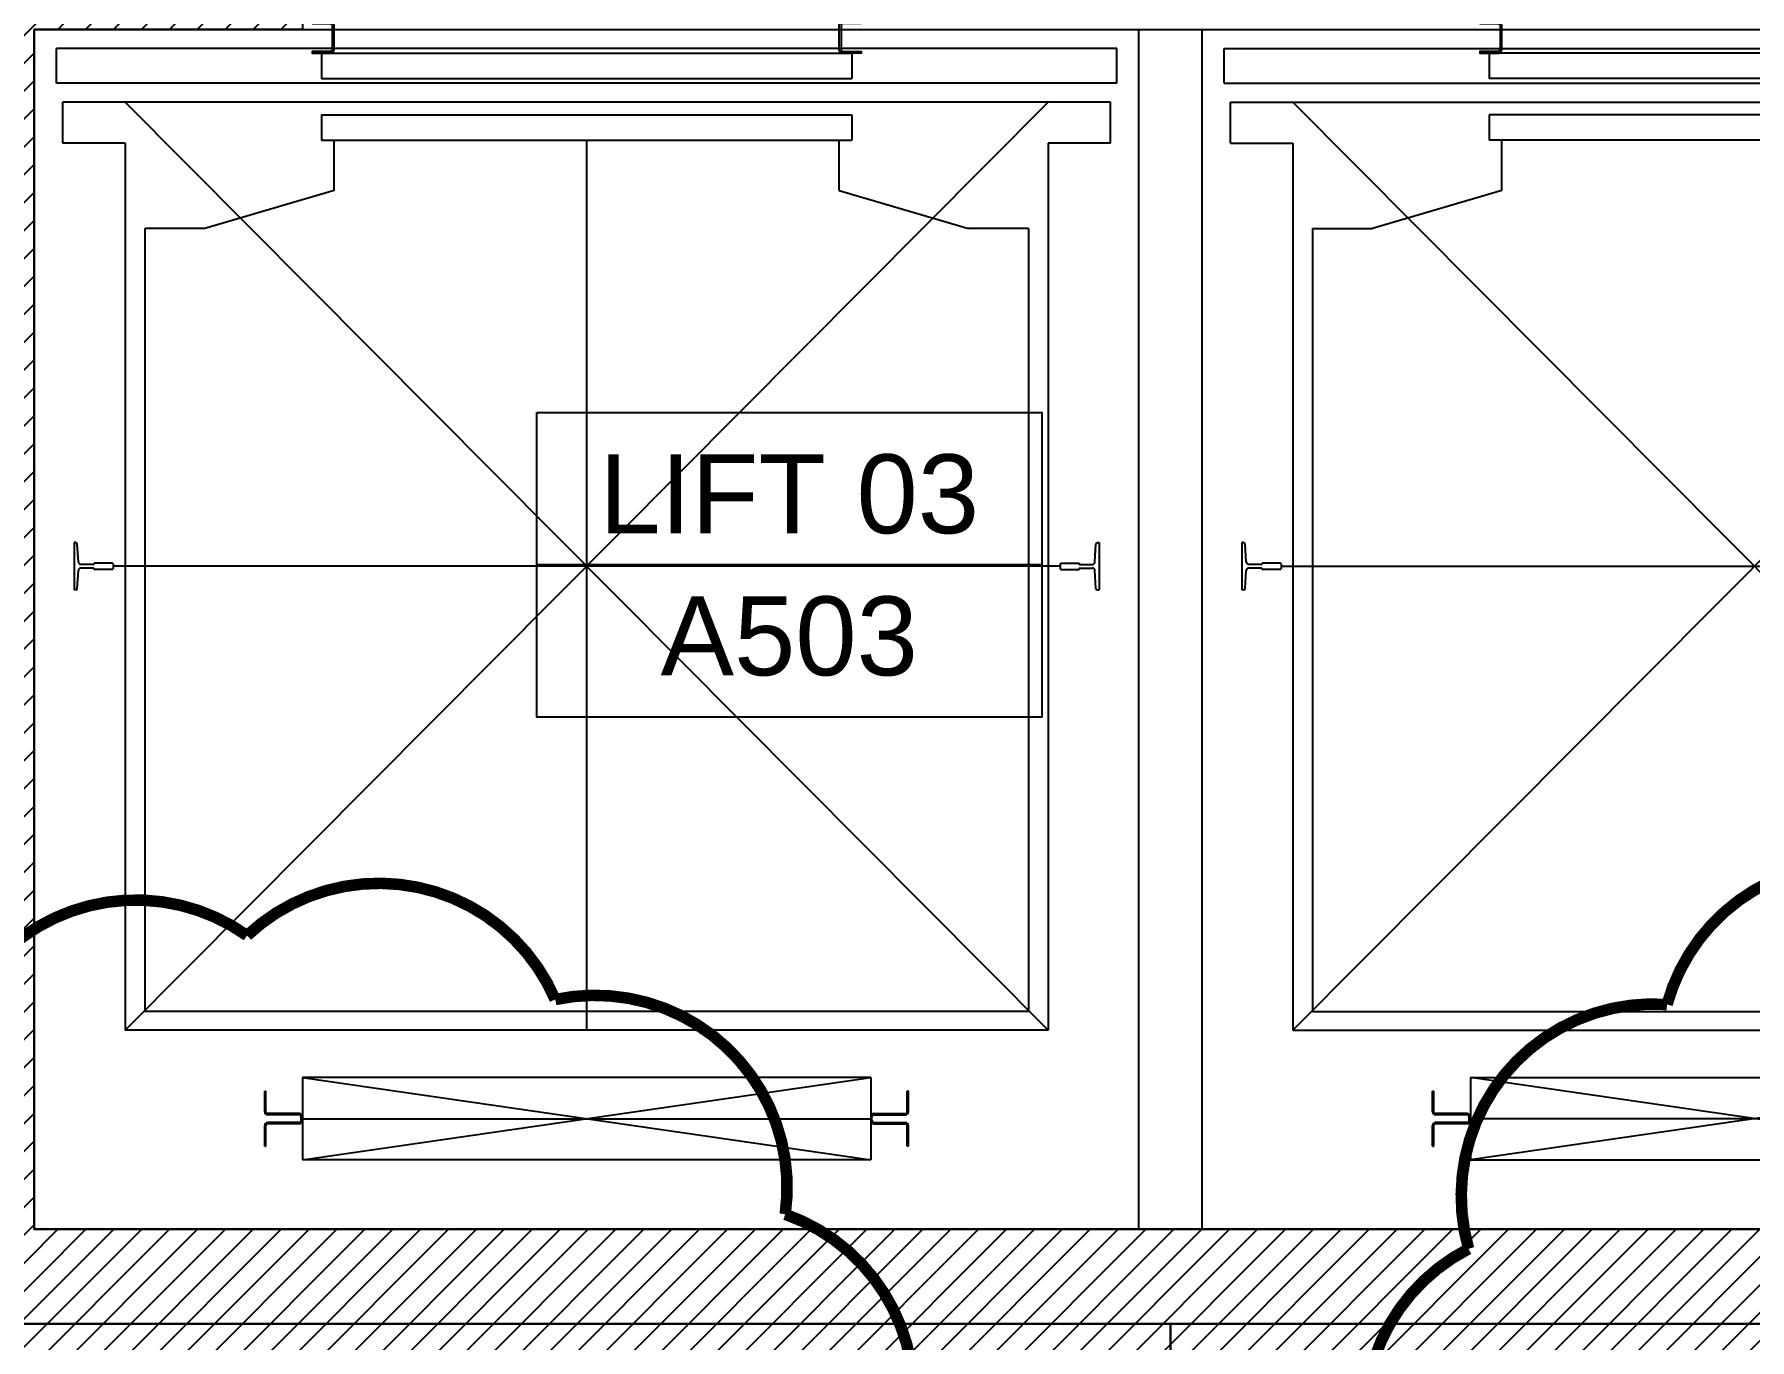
# Model space of a CAD drawing. Extents: x -1.7 to 43, y -165.8 to -101.1.
# Drawn here: x 11.878 to 14.596, y -154.675 to -152.608 of the extents above; entities that cross this region are included whole.
import ezdxf
from ezdxf.enums import TextEntityAlignment as Align

# ---------------------------------------------------------------- set-up
doc = ezdxf.new("R2010")
doc.units = 0
doc.header["$MEASUREMENT"] = 0
doc.layers.get('0').update_dxf_attribs({"linetype": 'CONTINUOUS'})
for name, color, linetype in [('A-ANNO-EVTRTAG', 7, 'CONTINUOUS'), ('A-AREAS', 6, 'CONTINUOUS'), ('A-asc', 15, 'CONTINUOUS'), ('A-HATCH-CONC', 8, 'CONTINUOUS'), ('S-2ND-3RD-4-5-6TH$0$A-SHAFT GR', 8, 'CONTINUOUS'), ('S-2ND-3RD-4-5-6TH$0$A-STR 2-3-4-5-6', 2, 'CONTINUOUS')]:
    doc.layers.add(name, color=color, linetype=linetype)
doc.styles.add('BLOCK', font='ARIAL.TTF', dxfattribs={"width": 0.8, "height": 0.25})

# ---------------------------------------------------------------- blocks, each defined once
blk = doc.blocks.new('EVTRTAG')
at = {"color": 7}
for points in [[(-0.008, 0.004823), (0.008, 0.004823), (0.008, 0), (-0.008, 0)], [(-0.008, 0), (0.008, 0), (0.008, -0.004823), (-0.008, -0.004823)]]:
    blk.add_lwpolyline(points, close=True, dxfattribs=at)
at = {"color": 7, "style": 'BLOCK'}
blk.add_attdef('EVTR', text='', height=0.0025, dxfattribs=at).set_placement((0, 0.00225), align=Align.MIDDLE)
blk.add_attdef('DWG', text='', height=0.0025, rotation=360, dxfattribs=at).set_placement((0, -0.00225), align=Align.MIDDLE)
blk = doc.blocks.new('A-AXIS$0$block-elevator')
at = {"color": 0}
for p, q in [((1.606, -0.315), (1.606, 1.585)), ((1.706, -0.315), (1.706, 1.585)), ((1.571, 1.555), (-0.109, 1.555)), ((-0.109, 1.5), (-0.109, 1.555)), ((1.571, 1.5), (1.571, 1.555)), ((1.741, 1.555), (3.421, 1.555)), ((1.741, 1.5), (1.741, 1.555)), ((0.311, 1.5475), (0.311, 1.5075)), ((0.311, 1.5475), (1.151, 1.5475)), ((1.151, 1.5475), (1.151, 1.5075)), ((2.161, 1.5475), (2.161, 1.5075)), ((3.001, 1.5475), (2.161, 1.5475)), ((1.571, 1.5), (-0.109, 1.5)), ((0.311, 1.5075), (1.151, 1.5075)), ((1.741, 1.5), (3.421, 1.5)), ((3.001, 1.5075), (2.161, 1.5075)), ((1.561, 1.47), (-0.099, 1.47)), ((-0.099, 1.405), (-0.099, 1.47)), ((1.462, 0), (0, 1.47)), ((0, 0), (1.462, 1.47)), ((1.561, 1.405), (1.561, 1.47)), ((1.751, 1.47), (3.411, 1.47)), ((1.751, 1.405), (1.751, 1.47)), ((3.312, 0), (1.85, 1.47)), ((1.85, 0), (3.312, 1.47)), ((0.311, 1.45), (1.151, 1.45)), ((0.311, 1.45), (0.311, 1.41)), ((1.151, 1.45), (1.151, 1.41)), ((3.001, 1.45), (2.161, 1.45)), ((2.161, 1.45), (2.161, 1.41)), ((0, 1.405), (-0.099, 1.405)), ((0, 1.405), (0, 0)), ((0.311, 1.41), (1.151, 1.41)), ((0.331, 1.33), (0.331, 1.41)), ((0.731, 1.41), (0.731, 0)), ((1.131, 1.33), (1.131, 1.41)), ((1.462, 1.405), (1.462, 0)), ((1.561, 1.405), (1.462, 1.405)), ((1.751, 1.405), (1.85, 1.405)), ((1.85, 1.405), (1.85, 0)), ((3.001, 1.41), (2.161, 1.41)), ((2.181, 1.33), (2.181, 1.41)), ((0.331, 1.33), (0.126, 1.27)), ((1.131, 1.33), (1.336, 1.27)), ((2.181, 1.33), (1.976, 1.27)), ((0.031, 1.27), (0.031, 0.03)), ((0.126, 1.27), (0.031, 1.27)), ((1.431, 1.27), (1.336, 1.27)), ((1.431, 1.27), (1.431, 0.03)), ((1.881, 1.27), (1.976, 1.27)), ((1.881, 1.27), (1.881, 0.03)), ((-0.081, 0.7725), (-0.081, 0.6975)), ((-0.0784, 0.7725), (-0.081, 0.7725)), ((-0.0742, 0.7418), (-0.0759, 0.7701)), ((1.5362, 0.7418), (1.5379, 0.7701)), ((1.5404, 0.7725), (1.543, 0.7725)), ((1.543, 0.7725), (1.543, 0.6975)), ((1.769, 0.7725), (1.769, 0.6975)), ((1.7716, 0.7725), (1.769, 0.7725)), ((1.7758, 0.7418), (1.7741, 0.7701)), ((-0.0505, 0.738), (-0.0702, 0.738)), ((-0.049, 0.74), (-0.049, 0.7395)), ((-0.02, 0.74), (-0.049, 0.74)), ((-0.019, 0.739), (-0.02, 0.74)), ((-0.019, 0.739), (-0.019, 0.731)), ((1.481, 0.735), (-0.019, 0.735)), ((1.481, 0.739), (1.482, 0.74)), ((1.481, 0.739), (1.481, 0.731)), ((1.482, 0.74), (1.511, 0.74)), ((1.511, 0.74), (1.511, 0.7395)), ((1.5125, 0.738), (1.5322, 0.738)), ((1.7995, 0.738), (1.7798, 0.738)), ((1.801, 0.74), (1.801, 0.7395)), ((1.83, 0.74), (1.801, 0.74)), ((1.831, 0.739), (1.83, 0.74)), ((1.831, 0.739), (1.831, 0.731)), ((1.831, 0.735), (3.331, 0.735)), ((-0.0759, 0.6999), (-0.0742, 0.7282)), ((-0.0505, 0.732), (-0.0702, 0.732)), ((-0.049, 0.7305), (-0.049, 0.73)), ((-0.02, 0.73), (-0.049, 0.73)), ((-0.02, 0.73), (-0.019, 0.731)), ((1.482, 0.73), (1.481, 0.731)), ((1.482, 0.73), (1.511, 0.73)), ((1.511, 0.7305), (1.511, 0.73)), ((1.5125, 0.732), (1.5322, 0.732)), ((1.5379, 0.6999), (1.5362, 0.7282)), ((1.7741, 0.6999), (1.7758, 0.7282)), ((1.7995, 0.732), (1.7798, 0.732)), ((1.801, 0.7305), (1.801, 0.73)), ((1.83, 0.73), (1.801, 0.73)), ((1.83, 0.73), (1.831, 0.731)), ((-0.0784, 0.6975), (-0.081, 0.6975)), ((1.5404, 0.6975), (1.543, 0.6975)), ((1.7716, 0.6975), (1.769, 0.6975)), ((1.431, 0.03), (0.031, 0.03)), ((1.881, 0.03), (3.281, 0.03)), ((1.462, 0), (0, 0)), ((1.85, 0), (3.312, 0)), ((0.281, -0.075), (1.181, -0.205)), ((0.281, -0.205), (1.181, -0.075)), ((1.181, -0.075), (0.281, -0.075)), ((0.281, -0.075), (0.281, -0.205)), ((1.181, -0.075), (1.181, -0.205)), ((3.031, -0.205), (2.131, -0.075)), ((3.031, -0.075), (2.131, -0.205)), ((2.131, -0.075), (3.031, -0.075)), ((2.131, -0.075), (2.131, -0.205)), ((0.221, -0.129), (0.221, -0.0965)), ((0.221, -0.0965), (0.223, -0.0965)), ((0.223, -0.129), (0.223, -0.0965)), ((1.239, -0.129), (1.239, -0.0965)), ((1.241, -0.0965), (1.239, -0.0965)), ((1.241, -0.129), (1.241, -0.0965)), ((2.071, -0.129), (2.071, -0.0965)), ((2.071, -0.0965), (2.073, -0.0965)), ((2.073, -0.129), (2.073, -0.0965)), ((0.276, -0.132), (0.226, -0.132)), ((0.276, -0.134), (0.226, -0.134)), ((1.186, -0.132), (1.236, -0.132)), ((1.186, -0.134), (1.236, -0.134)), ((2.126, -0.132), (2.076, -0.132)), ((2.126, -0.134), (2.076, -0.134)), ((0.221, -0.1835), (0.221, -0.151)), ((0.223, -0.1835), (0.223, -0.151)), ((0.276, -0.146), (0.226, -0.146)), ((0.276, -0.148), (0.226, -0.148)), ((0.279, -0.143), (0.279, -0.137)), ((0.281, -0.137), (0.281, -0.143)), ((0.281, -0.14), (1.181, -0.14)), ((1.181, -0.137), (1.181, -0.143)), ((1.183, -0.143), (1.183, -0.137)), ((1.186, -0.146), (1.236, -0.146)), ((1.186, -0.148), (1.236, -0.148)), ((1.239, -0.1835), (1.239, -0.151)), ((1.241, -0.1835), (1.241, -0.151)), ((2.071, -0.1835), (2.071, -0.151)), ((2.073, -0.1835), (2.073, -0.151)), ((2.126, -0.146), (2.076, -0.146)), ((2.126, -0.148), (2.076, -0.148)), ((2.129, -0.143), (2.129, -0.137)), ((2.131, -0.137), (2.131, -0.143)), ((3.031, -0.14), (2.131, -0.14)), ((0.221, -0.1835), (0.223, -0.1835)), ((1.241, -0.1835), (1.239, -0.1835)), ((2.071, -0.1835), (2.073, -0.1835)), ((1.181, -0.205), (0.281, -0.205)), ((2.131, -0.205), (3.031, -0.205))]:
    blk.add_line(p, q, dxfattribs=at)
for points in [[(0.325, 1.5475, 0.414214), (0.331, 1.5535), (0.331, 1.5915, 0.414214), (0.325, 1.5975), (0.296, 1.5975), (0.296, 1.5945), (0.325, 1.5945, -0.414214), (0.328, 1.5915), (0.328, 1.5535, -0.414214), (0.325, 1.5505), (0.296, 1.5505), (0.296, 1.5475)], [(1.137, 1.5505), (1.166, 1.5505), (1.166, 1.5475), (1.137, 1.5475, -0.414214), (1.131, 1.5535), (1.131, 1.5915, -0.414214), (1.137, 1.5975), (1.166, 1.5975), (1.166, 1.5945), (1.137, 1.5945, 0.414214), (1.134, 1.5915), (1.134, 1.5535, 0.414214)], [(2.175, 1.5505), (2.146, 1.5505), (2.146, 1.5475), (2.175, 1.5475, 0.414214), (2.181, 1.5535), (2.181, 1.5915, 0.414214), (2.175, 1.5975), (2.146, 1.5975), (2.146, 1.5945), (2.175, 1.5945, -0.414214), (2.178, 1.5915), (2.178, 1.5535, -0.414214)]]:
    blk.add_lwpolyline(points, format="xyb", close=True, dxfattribs=at)
for centre, radius, start, end in [((-0.0784, 0.77), 0.0025, 3.3178, 90), ((1.5404, 0.77), 0.0025, 90, 176.6822), ((1.7716, 0.77), 0.0025, 3.3178, 90), ((-0.0702, 0.742), 0.004, 183.3178, 270), ((-0.0505, 0.7395), 0.0015, 270, 0), ((1.5125, 0.7395), 0.0015, 180, 270), ((1.5322, 0.742), 0.004, 270, 356.6822), ((1.7798, 0.742), 0.004, 183.3178, 270), ((1.7995, 0.7395), 0.0015, 270, 0), ((-0.0702, 0.728), 0.004, 90, 176.6822), ((-0.0505, 0.7305), 0.0015, 0, 90), ((1.5125, 0.7305), 0.0015, 90, 180), ((1.5322, 0.728), 0.004, 3.3178, 90), ((1.7798, 0.728), 0.004, 90, 176.6822), ((1.7995, 0.7305), 0.0015, 0, 90), ((-0.0784, 0.7), 0.0025, 270, 356.6822), ((1.5404, 0.7), 0.0025, 183.3178, 270), ((1.7716, 0.7), 0.0025, 270, 356.6822), ((0.226, -0.129), 0.005, 180, 270), ((0.226, -0.129), 0.003, 180, 270), ((0.276, -0.137), 0.005, 0, 90), ((0.276, -0.137), 0.003, 0, 90), ((1.186, -0.137), 0.005, 90, 180), ((1.186, -0.137), 0.003, 90, 180), ((1.236, -0.129), 0.005, 270, 0), ((1.236, -0.129), 0.003, 270, 0), ((2.076, -0.129), 0.005, 180, 270), ((2.076, -0.129), 0.003, 180, 270), ((2.126, -0.137), 0.005, 0, 90), ((2.126, -0.137), 0.003, 0, 90), ((0.226, -0.151), 0.005, 90, 180), ((0.226, -0.151), 0.003, 90, 180), ((0.276, -0.143), 0.005, 270, 0), ((0.276, -0.143), 0.003, 270, 0), ((1.186, -0.143), 0.005, 180, 270), ((1.186, -0.143), 0.003, 180, 270), ((1.236, -0.151), 0.005, 0, 90), ((1.236, -0.151), 0.003, 0, 90), ((2.076, -0.151), 0.005, 90, 180), ((2.076, -0.151), 0.003, 90, 180), ((2.126, -0.143), 0.005, 270, 0), ((2.126, -0.143), 0.003, 270, 0)]:
    blk.add_arc(centre, radius, start, end, dxfattribs=at)

msp = doc.modelspace()

# ---------------------------------------------------------------- hatches: boundary and pattern name
at = {"layer": 'A-HATCH-CONC'}
h = msp.add_hatch(dxfattribs=at)
h.set_pattern_fill('ANSI31', color=256, scale=0.25, style=0)
h.set_pattern_definition([(45, (6e-11, -162.350143), (-0.022097087, 0.022097087), [])])
h.paths.add_polyline_path([(15.77837, -152.35014), (15.05337, -152.35014), (15.05337, -152.60014), (15.47837, -152.60014), (15.47837, -154.50014), (11.87837, -154.50014), (11.87837, -152.60014), (12.30337, -152.60014), (12.30337, -152.35014), (11.57837, -152.35014), (11.57837, -155.30014), (11.87837, -155.30014), (11.87837, -154.80014), (15.47837, -154.80014), (15.47837, -155.30014), (15.77837, -155.30014)])

# ---------------------------------------------------------------- linework, layer by layer
at = {"layer": 'A-AREAS'}
for points in [[(13.67837, -139.75395), (15.84837, -139.75395), (15.84837, -141.60014), (23.49837, -141.60014), (23.49837, -143.68014), (27.32837, -143.68014), (27.32837, -158.85014), (25.32362, -158.85014), (23.05837, -158.54125), (23.05837, -156.92014), (15.84837, -156.92014), (15.84837, -158.85014), (13.67837, -158.85014), (13.67837, -154.65014), (15.62837, -154.65014), (15.62837, -152.52514), (16.85337, -152.52514), (16.85337, -150.62514), (15.62837, -150.62514), (15.62837, -144.95014), (15.62837, -144.95014), (15.62837, -144.02514), (13.67837, -144.02514)], [(11.72837, -144.95014), (11.72837, -144.95014), (11.72837, -144.02514), (15.62837, -144.02514), (15.62837, -144.95014), (15.62837, -144.95014), (15.62837, -150.62514), (16.85337, -150.62514), (16.85337, -152.52514), (15.62837, -152.52514), (15.62837, -154.65014), (11.72837, -154.65014), (11.72837, -152.52514), (10.50337, -152.52514), (10.50337, -150.62514), (11.72837, -150.62514)]]:
    msp.add_lwpolyline(points, close=True, dxfattribs=at)
msp.add_lwpolyline([(11.72837, -152.52514), (11.72837, -154.65014), (13.67837, -154.65014), (13.67837, -158.85014), (11.50837, -158.85014), (11.50837, -156.92014), (4.29837, -156.92014), (4.29837, -158.54125), (2.02837, -158.85014), (0.00837, -158.85014), (0.00837, -142.30014)], dxfattribs=at)
at = {"layer": 'A-AREAS', "color": 30, "const_width": 0.01829}
for points in [[(15.92155, -154.89848, 0.5205671), (15.78702, -154.41847, 0.5205671), (15.42262, -154.0783, 0.5205671), (14.9345, -153.97707, 0.5205671), (14.46487, -154.14425, 0.5205671), (14.15054, -154.53116, 0.5205671), (14.08307, -155.02508, 0.5205671), (14.28213, -155.48211, 0.5205671), (14.68972, -155.76912, 0.5205671), (15.1871, -155.8025, 0.5205671), (15.62938, -155.57252, 0.5205671)], [(13.2025, -154.95649, 0.5205671), (13.06797, -154.47649, 0.5205671), (12.70357, -154.13632, 0.5205671), (12.21546, -154.03508, 0.5205671), (11.74583, -154.20227, 0.5205671), (11.43149, -154.58917, 0.5205671), (11.36403, -155.08309, 0.5205671), (11.56308, -155.54012, 0.5205671), (11.97067, -155.82713, 0.5205671), (12.46805, -155.86051, 0.5205671), (12.91033, -155.63053, 0.5205671)]]:
    msp.add_lwpolyline(points, format="xyb", close=True, dxfattribs=at)
at = {"layer": 'S-2ND-3RD-4-5-6TH$0$A-SHAFT GR'}
msp.add_lwpolyline([(15.47837, -154.50014), (11.87837, -154.50014), (11.87837, -152.60014), (15.47837, -152.60014)], close=True, dxfattribs=at)
at = {"layer": 'S-2ND-3RD-4-5-6TH$0$A-STR 2-3-4-5-6'}
msp.add_line((11.87837, -154.50014), (15.47837, -154.50014), dxfattribs=at)
msp.add_lwpolyline([(11.87837, -152.60014), (11.87837, -154.50014), (15.47837, -154.50014), (15.47837, -152.60014), (15.05337, -152.60014), (15.05337, -152.35014), (15.77837, -152.35014), (15.77837, -155.30014), (15.47837, -155.30014), (15.47837, -154.80014), (11.87837, -154.80014), (11.87837, -155.30014), (11.57837, -155.30014), (11.57837, -152.35014), (12.30337, -152.35014), (12.30337, -152.60014)], close=True, dxfattribs=at)

# ---------------------------------------------------------------- block references
at = {"layer": 'A-ANNO-EVTRTAG', "xscale": 50, "yscale": 50, "zscale": 50}
msp.add_blockref('EVTRTAG', (13.07429, -153.4479), dxfattribs=at).add_auto_attribs({'EVTR': 'LIFT 03', 'DWG': 'A503'})
at = {"layer": 'A-asc'}
msp.add_blockref('A-AXIS$0$block-elevator', (12.02237, -154.18514), dxfattribs=at)

doc.saveas('drawing.dxf')
